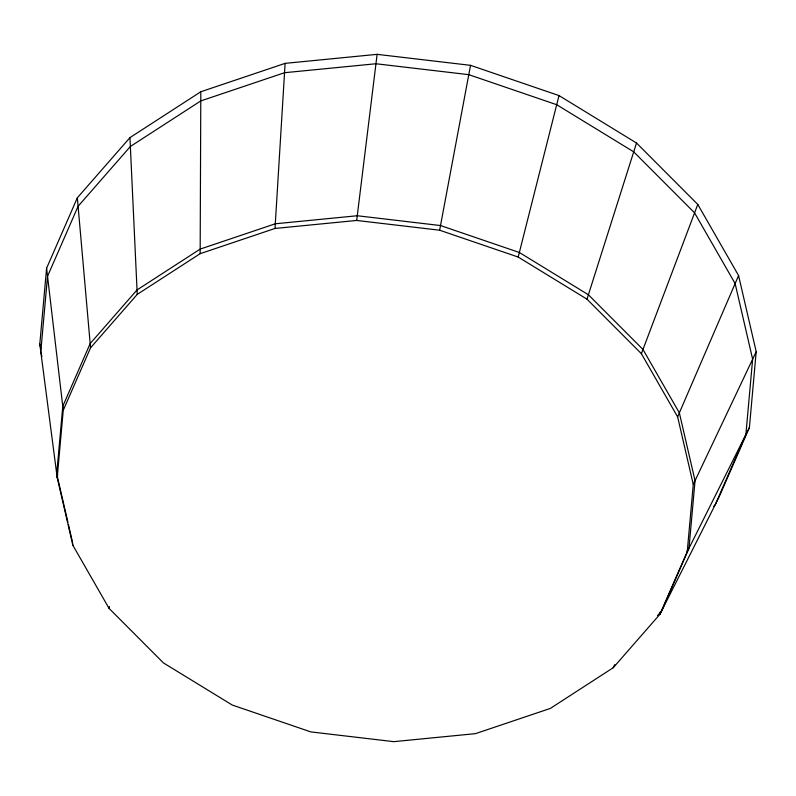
<?xml version="1.0" encoding="UTF-8"?>
<svg xmlns="http://www.w3.org/2000/svg" width="796" height="796" viewBox="0 0 796 796"><rect width="100%" height="100%" fill="white"/><g stroke="black" fill="none" stroke-linecap="round" stroke-linejoin="round"><path stroke-width="1.19" d="M57.69 474.834L57.203 477.67L63.242 410.328L90.545 347.822L137.24 294.381L200.164 253.675L200.811 91.759L285.117 63.362L377.115 54.347L470.535 65.332L559.011 95.58L636.521 143.011L697.774 204.413L738.588 275.585L756.2 351.683L749.404 427.522L718.649 497.928L659.924 614.293L613.228 667.725L550.305 708.44L475.451 733.653L393.771 741.653L310.828 731.902L232.273 705.047L163.459 662.929L109.082 608.423L72.834 545.23L57.203 477.67L39.8 344.041L46.596 268.212L77.351 197.796L129.947 137.618L200.811 91.759M200.164 253.675L275.008 228.452L285.117 63.362M275.008 228.452L356.688 220.452L439.641 230.213L518.196 257.058L587 299.177L641.387 353.683L677.625 416.875L693.266 484.446L687.227 551.777L659.924 614.293L660.411 611.467M356.688 220.452L377.115 54.347M109.082 608.423L109.4 606.532M687.545 549.887L687.227 551.777L749.404 427.522M439.641 230.213L470.535 65.332M518.196 257.058L559.011 95.58M587 299.177L636.521 143.011M641.387 353.683L697.774 204.413M677.625 416.875L738.588 275.585M693.266 484.446L756.2 351.683M613.228 667.725L614.721 664.62M713.694 506.385L715.325 504.515L745.882 434.546L752.638 359.195L735.136 283.575L694.58 212.86L633.716 151.847L556.702 104.714L468.784 74.665L375.961 63.75L284.55 72.705L200.781 100.923L130.365 146.484L78.098 206.293L47.541 276.252L40.785 351.613L41.899 356.409M657.546 615.616L661.585 611L688.988 548.255L695.047 480.685L679.356 412.875L642.979 349.464L588.403 294.759L519.35 252.491L440.506 225.547L357.275 215.746L275.297 223.785L200.184 249.088L137.031 289.943L90.167 343.574L62.775 406.308L56.715 473.879L67.919 522.315M39.8 344.041L40.914 348.877M68.476 524.733L72.118 540.474M72.406 541.688L72.834 545.23M46.596 268.212L63.242 410.328M77.351 197.796L90.545 347.822M129.947 137.618L137.24 294.381"/></g></svg>
